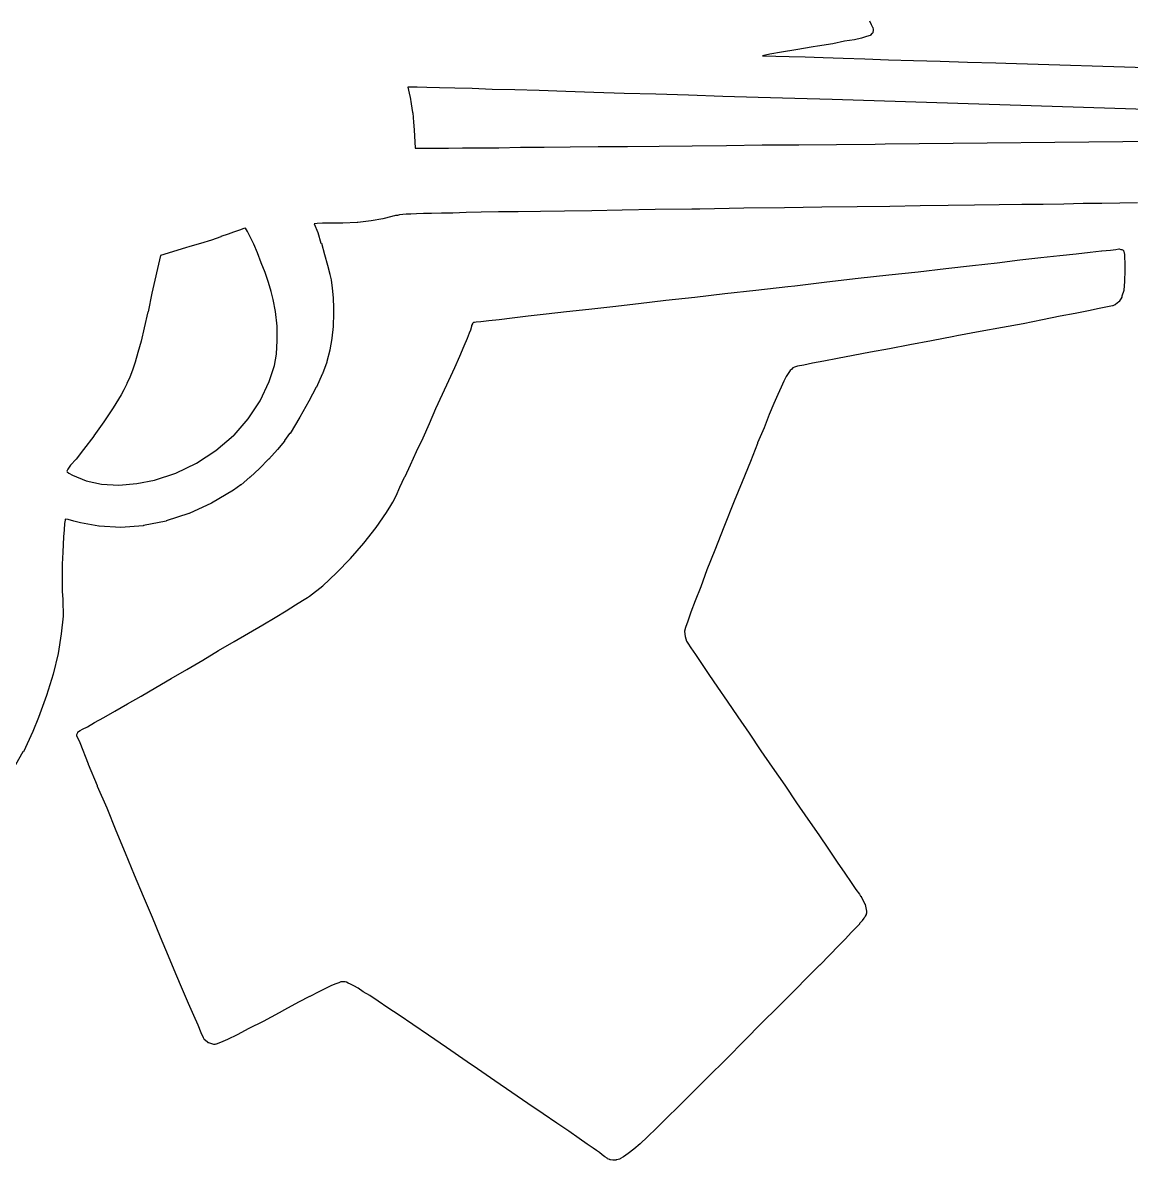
# Model space of a CAD drawing. Extents: x 107.7 to 189.7, y -115.4 to -83.3.
# Drawn here: x 146.697 to 149.532, y -115.399 to -112.49 of the extents above; entities that cross this region are included whole.
import ezdxf

# ---------------------------------------------------------------- set-up
doc = ezdxf.new("R2010")
doc.units = 0
doc.layers.add('BLACK', color=7, linetype='CONTINUOUS')

msp = doc.modelspace()

# ---------------------------------------------------------------- linework, layer by layer
at = {"layer": 'BLACK', "linetype": 'CONTINUOUS'}
for p, q in [((148.863, -112.486), (148.867, -112.495)), ((148.867, -112.495), (148.867, -112.495)), ((148.867, -112.495), (148.867, -112.495)), ((148.867, -112.495), (148.867, -112.495)), ((148.867, -112.495), (148.87, -112.502)), ((148.855, -112.526), (148.842, -112.53)), ((148.864, -112.523), (148.855, -112.526)), ((148.855, -112.526), (148.855, -112.526)), ((148.855, -112.526), (148.855, -112.526)), ((148.855, -112.526), (148.855, -112.526)), ((148.865, -112.522), (148.864, -112.522)), ((148.864, -112.522), (148.864, -112.522)), ((148.864, -112.522), (148.864, -112.522)), ((148.864, -112.522), (148.864, -112.522)), ((148.864, -112.522), (148.864, -112.523)), ((148.869, -112.518), (148.865, -112.522)), ((148.865, -112.522), (148.865, -112.522)), ((148.865, -112.522), (148.865, -112.522)), ((148.87, -112.517), (148.869, -112.518)), ((148.87, -112.502), (148.87, -112.502)), ((148.87, -112.502), (148.87, -112.502)), ((148.87, -112.502), (148.871, -112.503)), ((148.871, -112.516), (148.87, -112.516)), ((148.87, -112.516), (148.87, -112.516)), ((148.87, -112.516), (148.87, -112.516)), ((148.87, -112.516), (148.87, -112.516)), ((148.87, -112.516), (148.87, -112.517)), ((148.87, -112.517), (148.87, -112.517)), ((148.87, -112.517), (148.87, -112.517)), ((148.87, -112.517), (148.87, -112.517)), ((148.871, -112.503), (148.872, -112.508)), ((148.872, -112.51), (148.871, -112.515)), ((148.871, -112.515), (148.871, -112.515)), ((148.871, -112.515), (148.871, -112.516)), ((148.872, -112.508), (148.872, -112.508)), ((148.872, -112.508), (148.872, -112.508)), ((148.872, -112.508), (148.872, -112.509)), ((148.872, -112.509), (148.872, -112.509)), ((148.872, -112.509), (148.872, -112.509)), ((148.872, -112.509), (148.872, -112.509)), ((148.872, -112.509), (148.872, -112.509)), ((148.872, -112.509), (148.872, -112.51)), ((148.872, -112.51), (148.872, -112.51)), ((148.872, -112.51), (148.872, -112.51)), ((148.872, -112.51), (148.872, -112.51)), ((148.719, -112.552), (148.674, -112.56)), ((148.73, -112.55), (148.719, -112.552)), ((148.719, -112.552), (148.719, -112.552)), ((148.719, -112.552), (148.719, -112.552)), ((148.769, -112.544), (148.73, -112.55)), ((148.73, -112.55), (148.73, -112.55)), ((148.799, -112.538), (148.769, -112.544)), ((148.769, -112.544), (148.769, -112.544)), ((148.769, -112.544), (148.769, -112.544)), ((148.824, -112.534), (148.799, -112.538)), ((148.799, -112.538), (148.799, -112.538)), ((148.799, -112.538), (148.799, -112.538)), ((148.842, -112.53), (148.824, -112.534)), ((148.824, -112.534), (148.824, -112.534)), ((148.824, -112.534), (148.824, -112.534)), ((148.824, -112.534), (148.824, -112.534)), ((148.842, -112.53), (148.842, -112.53)), ((148.842, -112.53), (148.842, -112.53)), ((148.842, -112.53), (148.842, -112.53)), ((148.608, -112.571), (148.589, -112.575)), ((148.589, -112.575), (148.595, -112.575)), ((148.595, -112.575), (148.595, -112.575)), ((148.595, -112.575), (148.595, -112.575)), ((148.595, -112.575), (148.623, -112.576)), ((148.638, -112.566), (148.608, -112.571)), ((148.608, -112.571), (148.608, -112.571)), ((148.623, -112.576), (148.623, -112.576)), ((148.623, -112.576), (148.623, -112.576)), ((148.623, -112.576), (148.657, -112.577)), ((148.674, -112.56), (148.638, -112.566)), ((148.638, -112.566), (148.638, -112.566)), ((148.657, -112.577), (148.657, -112.577)), ((148.657, -112.577), (148.657, -112.577)), ((148.657, -112.577), (148.657, -112.577)), ((148.657, -112.577), (148.698, -112.578)), ((148.674, -112.56), (148.674, -112.56)), ((148.674, -112.56), (148.674, -112.56)), ((148.698, -112.578), (148.744, -112.579)), ((148.744, -112.579), (148.795, -112.581)), ((148.795, -112.581), (148.851, -112.583)), ((148.851, -112.583), (148.911, -112.585)), ((148.911, -112.585), (148.975, -112.587)), ((148.975, -112.587), (149.043, -112.589)), ((149.043, -112.589), (149.113, -112.591)), ((149.113, -112.591), (149.186, -112.593)), ((149.186, -112.593), (149.186, -112.593)), ((149.186, -112.593), (149.211, -112.594)), ((149.211, -112.594), (149.211, -112.594)), ((149.211, -112.594), (149.856, -112.614)), ((147.688, -112.655), (147.682, -112.655)), ((147.682, -112.655), (147.684, -112.663)), ((147.684, -112.663), (147.687, -112.678)), ((147.706, -112.655), (147.688, -112.655)), ((147.688, -112.655), (147.688, -112.655)), ((147.731, -112.656), (147.706, -112.655)), ((147.706, -112.655), (147.706, -112.655)), ((147.763, -112.657), (147.731, -112.656)), ((147.731, -112.656), (147.731, -112.656)), ((147.802, -112.658), (147.763, -112.657)), ((147.763, -112.657), (147.763, -112.657)), ((147.763, -112.657), (147.763, -112.657)), ((147.847, -112.659), (147.802, -112.658)), ((147.802, -112.658), (147.802, -112.658)), ((147.802, -112.658), (147.802, -112.658)), ((147.898, -112.661), (147.847, -112.659)), ((147.847, -112.659), (147.847, -112.659)), ((147.847, -112.659), (147.847, -112.659)), ((147.956, -112.662), (147.898, -112.661)), ((147.898, -112.661), (147.898, -112.661)), ((147.898, -112.661), (147.898, -112.661)), ((148.018, -112.664), (147.956, -112.662)), ((147.956, -112.662), (147.956, -112.662)), ((147.956, -112.662), (147.956, -112.662)), ((148.086, -112.666), (148.018, -112.664)), ((148.018, -112.664), (148.018, -112.664)), ((148.018, -112.664), (148.018, -112.664)), ((148.158, -112.669), (148.086, -112.666)), ((148.086, -112.666), (148.086, -112.666)), ((148.086, -112.666), (148.086, -112.666)), ((148.235, -112.671), (148.158, -112.669)), ((148.158, -112.669), (148.158, -112.669)), ((148.158, -112.669), (148.158, -112.669)), ((148.316, -112.673), (148.235, -112.671)), ((148.235, -112.671), (148.235, -112.671)), ((148.4, -112.676), (148.316, -112.673)), ((147.687, -112.678), (147.688, -112.68)), ((147.688, -112.68), (147.688, -112.68)), ((147.688, -112.68), (147.688, -112.681)), ((147.688, -112.681), (147.688, -112.681)), ((147.688, -112.681), (147.691, -112.698)), ((147.691, -112.698), (147.691, -112.698)), ((147.691, -112.698), (147.691, -112.698)), ((147.691, -112.698), (147.691, -112.698)), ((147.691, -112.698), (147.694, -112.72)), ((148.488, -112.679), (148.4, -112.676)), ((148.4, -112.676), (148.4, -112.676)), ((148.578, -112.682), (148.488, -112.679)), ((148.578, -112.682), (148.578, -112.682)), ((148.672, -112.684), (148.578, -112.682)), ((148.767, -112.687), (148.672, -112.684)), ((149.854, -112.721), (148.767, -112.687)), ((147.694, -112.72), (147.695, -112.721)), ((147.695, -112.721), (147.695, -112.721)), ((147.695, -112.721), (147.695, -112.721)), ((147.695, -112.721), (147.697, -112.745)), ((147.697, -112.745), (147.697, -112.745)), ((147.697, -112.745), (147.697, -112.745)), ((147.697, -112.745), (147.697, -112.745)), ((147.697, -112.745), (147.698, -112.764)), ((147.698, -112.764), (147.698, -112.764)), ((147.698, -112.764), (147.698, -112.764)), ((147.698, -112.764), (147.698, -112.764)), ((147.698, -112.764), (147.701, -112.811)), ((148.903, -112.8), (150.071, -112.789)), ((147.701, -112.811), (147.715, -112.811)), ((147.715, -112.811), (147.721, -112.811)), ((147.721, -112.811), (147.721, -112.811)), ((147.721, -112.811), (147.735, -112.811)), ((147.735, -112.811), (147.757, -112.811)), ((147.757, -112.811), (147.786, -112.811)), ((147.786, -112.811), (147.822, -112.81)), ((147.822, -112.81), (147.865, -112.81)), ((147.865, -112.81), (147.915, -112.81)), ((147.915, -112.81), (147.97, -112.809)), ((147.97, -112.809), (147.97, -112.809)), ((147.97, -112.809), (148.031, -112.809)), ((148.031, -112.809), (148.097, -112.808)), ((148.097, -112.808), (148.169, -112.807)), ((148.169, -112.807), (148.244, -112.807)), ((148.244, -112.807), (148.325, -112.806)), ((148.325, -112.806), (148.409, -112.805)), ((148.325, -112.806), (148.325, -112.806)), ((148.409, -112.805), (148.497, -112.804)), ((148.497, -112.804), (148.588, -112.803)), ((148.588, -112.803), (148.682, -112.803)), ((148.682, -112.803), (148.778, -112.802)), ((148.778, -112.802), (148.877, -112.801)), ((148.877, -112.801), (148.903, -112.8)), ((148.541, -112.965), (148.429, -112.967)), ((148.645, -112.964), (148.541, -112.965)), ((148.541, -112.965), (148.541, -112.965)), ((148.741, -112.962), (148.645, -112.964)), ((148.831, -112.961), (148.741, -112.962)), ((148.741, -112.962), (148.741, -112.962)), ((148.915, -112.96), (148.831, -112.961)), ((148.831, -112.961), (148.831, -112.961)), ((148.992, -112.959), (148.915, -112.96)), ((149.064, -112.958), (148.992, -112.959)), ((149.131, -112.957), (149.064, -112.958)), ((149.194, -112.956), (149.131, -112.957)), ((149.252, -112.955), (149.194, -112.956)), ((149.307, -112.955), (149.252, -112.955)), ((149.36, -112.954), (149.307, -112.955)), ((149.409, -112.953), (149.36, -112.954)), ((149.457, -112.953), (149.409, -112.953)), ((149.503, -112.952), (149.457, -112.953)), ((149.548, -112.951), (149.503, -112.952)), ((147.618, -112.992), (147.588, -112.997)), ((147.641, -112.986), (147.618, -112.992)), ((147.618, -112.992), (147.618, -112.992)), ((147.618, -112.992), (147.618, -112.992)), ((147.618, -112.992), (147.618, -112.992)), ((147.644, -112.985), (147.641, -112.986)), ((147.641, -112.986), (147.641, -112.986)), ((147.641, -112.986), (147.641, -112.986)), ((147.641, -112.986), (147.641, -112.986)), ((147.641, -112.986), (147.641, -112.986)), ((147.641, -112.986), (147.641, -112.986)), ((147.648, -112.984), (147.644, -112.985)), ((147.651, -112.983), (147.648, -112.984)), ((147.656, -112.983), (147.651, -112.983)), ((147.661, -112.982), (147.656, -112.983)), ((147.669, -112.981), (147.661, -112.982)), ((147.678, -112.98), (147.669, -112.981)), ((147.69, -112.98), (147.678, -112.98)), ((147.704, -112.979), (147.69, -112.98)), ((147.722, -112.978), (147.704, -112.979)), ((147.704, -112.979), (147.704, -112.979)), ((147.743, -112.978), (147.722, -112.978)), ((147.768, -112.977), (147.743, -112.978)), ((147.743, -112.978), (147.743, -112.978)), ((147.797, -112.977), (147.768, -112.977)), ((147.768, -112.977), (147.768, -112.977)), ((147.831, -112.976), (147.797, -112.977)), ((147.797, -112.977), (147.797, -112.977)), ((147.87, -112.975), (147.831, -112.976)), ((147.831, -112.976), (147.831, -112.976)), ((147.914, -112.974), (147.87, -112.975)), ((147.87, -112.975), (147.87, -112.975)), ((147.964, -112.974), (147.914, -112.974)), ((147.914, -112.974), (147.914, -112.974)), ((148.021, -112.973), (147.964, -112.974)), ((148.083, -112.972), (148.021, -112.973)), ((148.153, -112.971), (148.083, -112.972)), ((148.23, -112.97), (148.153, -112.971)), ((148.315, -112.968), (148.23, -112.97)), ((148.408, -112.967), (148.315, -112.968)), ((148.429, -112.967), (148.408, -112.967)), ((148.408, -112.967), (148.408, -112.967)), ((148.429, -112.967), (148.429, -112.967)), ((147.252, -113.021), (147.236, -113.026)), ((147.263, -113.017), (147.252, -113.021)), ((147.267, -113.016), (147.263, -113.017)), ((147.272, -113.024), (147.267, -113.016)), ((147.267, -113.016), (147.267, -113.016)), ((147.279, -113.038), (147.272, -113.024)), ((147.45, -113.004), (147.443, -113.005)), ((147.443, -113.005), (147.452, -113.027)), ((147.464, -113.003), (147.45, -113.004)), ((147.485, -113.003), (147.464, -113.003)), ((147.516, -113.003), (147.485, -113.003)), ((147.485, -113.003), (147.485, -113.003)), ((147.553, -113.001), (147.516, -113.003)), ((147.516, -113.003), (147.516, -113.003)), ((147.516, -113.003), (147.516, -113.003)), ((147.516, -113.003), (147.516, -113.003)), ((147.554, -113.001), (147.553, -113.001)), ((147.553, -113.001), (147.553, -113.001)), ((147.553, -113.001), (147.553, -113.001)), ((147.588, -112.997), (147.554, -113.001)), ((147.588, -112.997), (147.588, -112.997)), ((147.588, -112.997), (147.588, -112.997)), ((147.588, -112.997), (147.588, -112.997)), ((147.18, -113.046), (147.152, -113.055)), ((147.204, -113.038), (147.18, -113.046)), ((147.18, -113.046), (147.18, -113.046)), ((147.18, -113.046), (147.18, -113.046)), ((147.223, -113.031), (147.204, -113.037)), ((147.204, -113.037), (147.204, -113.038)), ((147.204, -113.038), (147.204, -113.038)), ((147.236, -113.026), (147.223, -113.031)), ((147.223, -113.031), (147.223, -113.031)), ((147.223, -113.031), (147.223, -113.031)), ((147.288, -113.057), (147.279, -113.038)), ((147.452, -113.027), (147.452, -113.027)), ((147.452, -113.027), (147.452, -113.027)), ((147.452, -113.027), (147.452, -113.027)), ((147.452, -113.027), (147.46, -113.054)), ((147.114, -113.066), (147.05, -113.086)), ((147.125, -113.063), (147.114, -113.066)), ((147.114, -113.066), (147.114, -113.066)), ((147.114, -113.066), (147.114, -113.066)), ((147.152, -113.055), (147.125, -113.063)), ((147.125, -113.063), (147.125, -113.063)), ((147.125, -113.063), (147.125, -113.063)), ((147.152, -113.055), (147.152, -113.055)), ((147.152, -113.055), (147.152, -113.055)), ((147.298, -113.079), (147.288, -113.057)), ((147.307, -113.104), (147.298, -113.079)), ((147.46, -113.054), (147.461, -113.054)), ((147.461, -113.054), (147.461, -113.054)), ((147.461, -113.054), (147.461, -113.054)), ((147.461, -113.054), (147.469, -113.083)), ((149.349, -113.086), (149.391, -113.081)), ((149.391, -113.081), (149.427, -113.077)), ((149.391, -113.081), (149.391, -113.081)), ((149.391, -113.081), (149.391, -113.081)), ((149.427, -113.077), (149.456, -113.074)), ((149.427, -113.077), (149.427, -113.077)), ((149.456, -113.074), (149.456, -113.074)), ((149.456, -113.074), (149.456, -113.074)), ((149.456, -113.074), (149.457, -113.074)), ((149.457, -113.074), (149.479, -113.072)), ((149.457, -113.074), (149.457, -113.074)), ((149.457, -113.074), (149.457, -113.074)), ((149.479, -113.072), (149.493, -113.07)), ((149.479, -113.072), (149.479, -113.072)), ((149.493, -113.07), (149.5, -113.069)), ((149.493, -113.07), (149.493, -113.07)), ((149.493, -113.07), (149.493, -113.07)), ((149.5, -113.069), (149.5, -113.069)), ((149.5, -113.069), (149.5, -113.069)), ((149.5, -113.069), (149.5, -113.069)), ((149.5, -113.069), (149.501, -113.069)), ((149.501, -113.069), (149.501, -113.069)), ((149.501, -113.069), (149.501, -113.069)), ((149.501, -113.069), (149.501, -113.069)), ((149.501, -113.069), (149.505, -113.07)), ((149.505, -113.07), (149.505, -113.07)), ((149.505, -113.07), (149.506, -113.07)), ((149.506, -113.07), (149.506, -113.07)), ((149.506, -113.07), (149.506, -113.07)), ((149.506, -113.07), (149.506, -113.07)), ((149.506, -113.07), (149.507, -113.07)), ((149.507, -113.07), (149.507, -113.07)), ((149.507, -113.07), (149.507, -113.07)), ((149.507, -113.07), (149.507, -113.07)), ((149.507, -113.07), (149.508, -113.07)), ((149.508, -113.07), (149.508, -113.07)), ((149.508, -113.07), (149.511, -113.072)), ((149.511, -113.072), (149.511, -113.072)), ((149.511, -113.072), (149.511, -113.072)), ((149.511, -113.072), (149.511, -113.072)), ((149.511, -113.072), (149.511, -113.073)), ((149.511, -113.073), (149.511, -113.073)), ((149.511, -113.073), (149.511, -113.073)), ((149.511, -113.073), (149.512, -113.073)), ((149.512, -113.073), (149.512, -113.073)), ((149.512, -113.073), (149.512, -113.074)), ((149.512, -113.074), (149.512, -113.074)), ((149.512, -113.074), (149.512, -113.074)), ((149.512, -113.074), (149.512, -113.074)), ((149.512, -113.074), (149.512, -113.074)), ((149.512, -113.074), (149.513, -113.075)), ((149.513, -113.075), (149.513, -113.075)), ((149.513, -113.075), (149.514, -113.08)), ((149.514, -113.08), (149.514, -113.08)), ((149.514, -113.08), (149.514, -113.08)), ((149.514, -113.08), (149.514, -113.08)), ((149.514, -113.08), (149.514, -113.08)), ((149.514, -113.08), (149.515, -113.081)), ((149.515, -113.081), (149.515, -113.081)), ((149.515, -113.081), (149.515, -113.081)), ((149.515, -113.081), (149.515, -113.09)), ((147.05, -113.086), (147.028, -113.182)), ((147.317, -113.129), (147.307, -113.104)), ((147.469, -113.083), (147.469, -113.083)), ((147.469, -113.083), (147.469, -113.083)), ((147.469, -113.083), (147.469, -113.083)), ((147.469, -113.083), (147.477, -113.11)), ((147.477, -113.11), (147.477, -113.11)), ((147.477, -113.11), (147.477, -113.11)), ((147.477, -113.11), (147.477, -113.11)), ((147.477, -113.11), (147.483, -113.133)), ((149.058, -113.119), (149.126, -113.111)), ((149.126, -113.111), (149.189, -113.104)), ((149.126, -113.111), (149.126, -113.111)), ((149.189, -113.104), (149.247, -113.097)), ((149.189, -113.104), (149.189, -113.104)), ((149.247, -113.097), (149.301, -113.091)), ((149.247, -113.097), (149.247, -113.097)), ((149.301, -113.091), (149.349, -113.086)), ((149.301, -113.091), (149.301, -113.091)), ((149.301, -113.091), (149.301, -113.091)), ((149.349, -113.086), (149.349, -113.086)), ((149.349, -113.086), (149.349, -113.086)), ((149.515, -113.09), (149.515, -113.09)), ((149.515, -113.09), (149.515, -113.09)), ((149.515, -113.09), (149.515, -113.09)), ((149.515, -113.09), (149.516, -113.105)), ((149.516, -113.105), (149.516, -113.105)), ((149.516, -113.105), (149.516, -113.105)), ((149.516, -113.105), (149.516, -113.105)), ((149.516, -113.105), (149.516, -113.123)), ((147.326, -113.155), (147.317, -113.129)), ((147.483, -113.133), (147.483, -113.134)), ((147.483, -113.134), (147.483, -113.134)), ((147.483, -113.134), (147.483, -113.134)), ((147.483, -113.134), (147.486, -113.148)), ((148.834, -113.144), (148.912, -113.135)), ((148.912, -113.135), (148.987, -113.127)), ((148.912, -113.135), (148.912, -113.135)), ((148.912, -113.135), (148.912, -113.135)), ((148.987, -113.127), (149.058, -113.119)), ((148.987, -113.127), (148.987, -113.127)), ((148.987, -113.127), (148.987, -113.127)), ((149.058, -113.119), (149.058, -113.119)), ((149.058, -113.119), (149.058, -113.119)), ((149.516, -113.123), (149.515, -113.152)), ((149.516, -113.123), (149.516, -113.123)), ((149.516, -113.123), (149.516, -113.123)), ((149.516, -113.123), (149.516, -113.123)), ((147.333, -113.178), (147.326, -113.155)), ((147.486, -113.148), (147.486, -113.148)), ((147.486, -113.148), (147.486, -113.148)), ((147.486, -113.148), (147.486, -113.148)), ((147.486, -113.148), (147.489, -113.169)), ((147.489, -113.169), (147.489, -113.169)), ((147.489, -113.169), (147.489, -113.169)), ((147.489, -113.169), (147.489, -113.169)), ((147.489, -113.169), (147.491, -113.194)), ((148.572, -113.174), (148.654, -113.165)), ((148.654, -113.165), (148.672, -113.163)), ((148.654, -113.165), (148.654, -113.165)), ((148.654, -113.165), (148.654, -113.165)), ((148.672, -113.163), (148.754, -113.153)), ((148.672, -113.163), (148.672, -113.163)), ((148.754, -113.153), (148.834, -113.144)), ((148.754, -113.153), (148.754, -113.153)), ((148.754, -113.153), (148.754, -113.153)), ((148.834, -113.144), (148.834, -113.144)), ((148.834, -113.144), (148.834, -113.144)), ((149.515, -113.152), (149.513, -113.174)), ((149.515, -113.152), (149.515, -113.152)), ((149.515, -113.152), (149.515, -113.152)), ((149.515, -113.152), (149.515, -113.152)), ((147.028, -113.182), (147.018, -113.23)), ((147.028, -113.182), (147.028, -113.182)), ((147.028, -113.182), (147.028, -113.182)), ((147.338, -113.198), (147.333, -113.178)), ((147.344, -113.229), (147.338, -113.198)), ((147.491, -113.194), (147.491, -113.194)), ((147.491, -113.194), (147.491, -113.194)), ((147.491, -113.194), (147.491, -113.194)), ((147.491, -113.194), (147.492, -113.22)), ((148.342, -113.2), (148.416, -113.192)), ((148.416, -113.192), (148.493, -113.183)), ((148.416, -113.192), (148.416, -113.192)), ((148.493, -113.183), (148.572, -113.174)), ((148.493, -113.183), (148.493, -113.183)), ((148.493, -113.183), (148.493, -113.183)), ((148.572, -113.174), (148.572, -113.174)), ((148.572, -113.174), (148.572, -113.174)), ((149.508, -113.192), (149.501, -113.203)), ((149.513, -113.175), (149.508, -113.19)), ((149.508, -113.19), (149.508, -113.19)), ((149.508, -113.19), (149.508, -113.191)), ((149.508, -113.191), (149.508, -113.191)), ((149.508, -113.191), (149.508, -113.191)), ((149.508, -113.191), (149.508, -113.191)), ((149.508, -113.191), (149.508, -113.191)), ((149.508, -113.191), (149.508, -113.192)), ((149.513, -113.174), (149.513, -113.174)), ((149.513, -113.174), (149.513, -113.174)), ((149.513, -113.174), (149.513, -113.175)), ((147.492, -113.22), (147.492, -113.22)), ((147.492, -113.22), (147.492, -113.22)), ((147.492, -113.22), (147.492, -113.22)), ((147.492, -113.22), (147.492, -113.233)), ((148.088, -113.229), (148.145, -113.223)), ((148.145, -113.223), (148.206, -113.216)), ((148.145, -113.223), (148.145, -113.223)), ((148.206, -113.216), (148.272, -113.208)), ((148.206, -113.216), (148.206, -113.216)), ((148.272, -113.208), (148.342, -113.2)), ((148.272, -113.208), (148.272, -113.208)), ((148.342, -113.2), (148.342, -113.2)), ((149.423, -113.227), (149.389, -113.234)), ((149.45, -113.221), (149.423, -113.227)), ((149.423, -113.227), (149.423, -113.227)), ((149.423, -113.227), (149.423, -113.227)), ((149.471, -113.217), (149.45, -113.221)), ((149.45, -113.221), (149.45, -113.221)), ((149.45, -113.221), (149.45, -113.221)), ((149.484, -113.214), (149.471, -113.217)), ((149.471, -113.217), (149.471, -113.217)), ((149.471, -113.217), (149.471, -113.217)), ((149.471, -113.217), (149.471, -113.217)), ((149.485, -113.214), (149.484, -113.214)), ((149.49, -113.212), (149.485, -113.214)), ((149.485, -113.214), (149.485, -113.214)), ((149.485, -113.214), (149.485, -113.214)), ((149.491, -113.212), (149.49, -113.212)), ((149.49, -113.212), (149.49, -113.212)), ((149.49, -113.212), (149.49, -113.212)), ((149.492, -113.211), (149.491, -113.212)), ((149.491, -113.212), (149.491, -113.212)), ((149.491, -113.212), (149.491, -113.212)), ((149.491, -113.212), (149.491, -113.212)), ((149.5, -113.204), (149.492, -113.211)), ((149.492, -113.211), (149.492, -113.211)), ((149.492, -113.211), (149.492, -113.211)), ((149.492, -113.211), (149.492, -113.211)), ((149.492, -113.211), (149.492, -113.211)), ((149.501, -113.203), (149.5, -113.204)), ((149.5, -113.204), (149.5, -113.204)), ((149.501, -113.203), (149.501, -113.203)), ((149.501, -113.203), (149.501, -113.203)), ((149.501, -113.203), (149.501, -113.203)), ((149.501, -113.203), (149.501, -113.203)), ((149.501, -113.203), (149.501, -113.203)), ((147.017, -113.23), (147.008, -113.271)), ((147.018, -113.23), (147.017, -113.23)), ((147.017, -113.23), (147.017, -113.23)), ((147.348, -113.266), (147.344, -113.229)), ((147.492, -113.234), (147.491, -113.266)), ((147.492, -113.233), (147.492, -113.233)), ((147.492, -113.233), (147.492, -113.233)), ((147.492, -113.233), (147.492, -113.234)), ((147.85, -113.257), (147.851, -113.256)), ((147.851, -113.256), (147.851, -113.256)), ((147.851, -113.256), (147.851, -113.256)), ((147.851, -113.256), (147.851, -113.256)), ((147.851, -113.256), (147.852, -113.256)), ((147.852, -113.256), (147.852, -113.256)), ((147.852, -113.256), (147.852, -113.256)), ((147.852, -113.256), (147.852, -113.256)), ((147.852, -113.256), (147.853, -113.256)), ((147.853, -113.256), (147.857, -113.255)), ((147.857, -113.255), (147.869, -113.254)), ((147.857, -113.255), (147.857, -113.255)), ((147.869, -113.254), (147.889, -113.252)), ((147.869, -113.254), (147.869, -113.254)), ((147.889, -113.252), (147.916, -113.249)), ((147.889, -113.252), (147.889, -113.252)), ((147.916, -113.249), (147.949, -113.245)), ((147.916, -113.249), (147.916, -113.249)), ((147.949, -113.245), (147.99, -113.24)), ((147.949, -113.245), (147.949, -113.245)), ((147.99, -113.24), (148.036, -113.235)), ((147.99, -113.24), (147.99, -113.24)), ((148.036, -113.235), (148.088, -113.229)), ((148.036, -113.235), (148.036, -113.235)), ((148.036, -113.235), (148.036, -113.235)), ((148.088, -113.229), (148.088, -113.229)), ((148.088, -113.229), (148.088, -113.229)), ((149.305, -113.25), (149.256, -113.26)), ((149.35, -113.241), (149.305, -113.25)), ((149.305, -113.25), (149.305, -113.25)), ((149.305, -113.25), (149.305, -113.25)), ((149.389, -113.234), (149.35, -113.241)), ((149.35, -113.241), (149.35, -113.241)), ((149.35, -113.241), (149.35, -113.241)), ((149.389, -113.234), (149.389, -113.234)), ((149.389, -113.234), (149.389, -113.234)), ((147.008, -113.271), (147, -113.305)), ((147.008, -113.271), (147.008, -113.271)), ((147.348, -113.303), (147.348, -113.266)), ((147.491, -113.267), (147.488, -113.297)), ((147.491, -113.266), (147.491, -113.267)), ((147.491, -113.267), (147.491, -113.267)), ((147.491, -113.267), (147.491, -113.267)), ((147.835, -113.297), (147.84, -113.283)), ((147.84, -113.283), (147.843, -113.276)), ((147.843, -113.276), (147.846, -113.266)), ((147.846, -113.265), (147.848, -113.26)), ((147.846, -113.266), (147.846, -113.265)), ((147.846, -113.265), (147.846, -113.265)), ((147.846, -113.265), (147.846, -113.265)), ((147.848, -113.259), (147.849, -113.258)), ((147.848, -113.26), (147.848, -113.259)), ((147.848, -113.259), (147.848, -113.259)), ((147.848, -113.26), (147.848, -113.26)), ((147.849, -113.258), (147.85, -113.257)), ((147.849, -113.258), (147.849, -113.258)), ((147.849, -113.258), (147.849, -113.258)), ((147.849, -113.258), (147.849, -113.258)), ((147.849, -113.258), (147.849, -113.258)), ((147.849, -113.258), (147.849, -113.258)), ((147.85, -113.257), (147.85, -113.257)), ((147.85, -113.257), (147.85, -113.257)), ((147.85, -113.257), (147.85, -113.257)), ((147.85, -113.257), (147.85, -113.257)), ((149.146, -113.28), (149.086, -113.291)), ((149.203, -113.27), (149.146, -113.28)), ((149.146, -113.28), (149.146, -113.28)), ((149.146, -113.28), (149.146, -113.28)), ((149.256, -113.26), (149.203, -113.27)), ((149.203, -113.27), (149.203, -113.27)), ((149.256, -113.26), (149.256, -113.26)), ((149.256, -113.26), (149.256, -113.26)), ((149.256, -113.26), (149.256, -113.26)), ((149.256, -113.26), (149.256, -113.26)), ((149.256, -113.26), (149.256, -113.26)), ((147, -113.305), (146.992, -113.334)), ((147, -113.305), (147, -113.305)), ((147, -113.305), (147, -113.305)), ((147, -113.305), (147, -113.305)), ((147.346, -113.338), (147.348, -113.303)), ((147.488, -113.298), (147.483, -113.327)), ((147.488, -113.297), (147.488, -113.297)), ((147.488, -113.297), (147.488, -113.298)), ((147.488, -113.298), (147.488, -113.298)), ((147.826, -113.317), (147.835, -113.297)), ((147.835, -113.297), (147.835, -113.297)), ((148.966, -113.314), (148.914, -113.324)), ((149.021, -113.304), (148.966, -113.314)), ((148.966, -113.314), (148.966, -113.314)), ((148.966, -113.314), (148.966, -113.314)), ((149.078, -113.293), (149.021, -113.304)), ((149.021, -113.304), (149.021, -113.304)), ((149.086, -113.291), (149.078, -113.293)), ((149.078, -113.293), (149.078, -113.293)), ((149.086, -113.291), (149.086, -113.291)), ((149.086, -113.291), (149.086, -113.291)), ((146.992, -113.334), (146.985, -113.358)), ((146.992, -113.334), (146.992, -113.334)), ((146.992, -113.334), (146.992, -113.334)), ((146.992, -113.334), (146.992, -113.334)), ((147.341, -113.367), (147.346, -113.338)), ((147.483, -113.328), (147.475, -113.357)), ((147.483, -113.327), (147.483, -113.327)), ((147.483, -113.327), (147.483, -113.328)), ((147.483, -113.328), (147.483, -113.328)), ((147.802, -113.372), (147.815, -113.343)), ((147.815, -113.343), (147.826, -113.317)), ((147.815, -113.343), (147.815, -113.343)), ((147.815, -113.343), (147.815, -113.343)), ((148.821, -113.341), (148.781, -113.349)), ((148.865, -113.333), (148.821, -113.341)), ((148.821, -113.341), (148.821, -113.341)), ((148.914, -113.324), (148.865, -113.333)), ((148.865, -113.333), (148.865, -113.333)), ((148.914, -113.324), (148.914, -113.324)), ((148.914, -113.324), (148.914, -113.324)), ((146.985, -113.358), (146.978, -113.379)), ((146.985, -113.358), (146.985, -113.358)), ((146.985, -113.358), (146.985, -113.358)), ((146.985, -113.358), (146.985, -113.358)), ((147.328, -113.408), (147.341, -113.367)), ((147.475, -113.358), (147.464, -113.388)), ((147.475, -113.357), (147.475, -113.357)), ((147.475, -113.357), (147.475, -113.358)), ((147.475, -113.358), (147.475, -113.358)), ((147.787, -113.405), (147.802, -113.372)), ((147.802, -113.372), (147.802, -113.372)), ((148.667, -113.373), (148.664, -113.376)), ((148.671, -113.371), (148.667, -113.373)), ((148.679, -113.369), (148.671, -113.371)), ((148.671, -113.371), (148.671, -113.371)), ((148.695, -113.366), (148.679, -113.369)), ((148.717, -113.361), (148.695, -113.366)), ((148.746, -113.356), (148.717, -113.361)), ((148.717, -113.361), (148.717, -113.361)), ((148.781, -113.349), (148.746, -113.356)), ((148.746, -113.356), (148.746, -113.356)), ((148.746, -113.356), (148.746, -113.356)), ((148.746, -113.356), (148.746, -113.356)), ((148.781, -113.349), (148.781, -113.349)), ((148.781, -113.349), (148.781, -113.349)), ((146.971, -113.397), (146.964, -113.413)), ((146.978, -113.379), (146.971, -113.397)), ((146.971, -113.397), (146.971, -113.397)), ((146.971, -113.397), (146.971, -113.397)), ((146.971, -113.397), (146.971, -113.397)), ((146.978, -113.379), (146.978, -113.379)), ((146.978, -113.379), (146.978, -113.379)), ((146.978, -113.379), (146.978, -113.379)), ((147.463, -113.389), (147.449, -113.422)), ((147.464, -113.388), (147.463, -113.389)), ((147.463, -113.389), (147.463, -113.389)), ((147.464, -113.388), (147.464, -113.388)), ((148.65, -113.395), (148.644, -113.407)), ((148.655, -113.387), (148.65, -113.395)), ((148.66, -113.38), (148.655, -113.387)), ((148.664, -113.376), (148.66, -113.38)), ((146.956, -113.429), (146.949, -113.442)), ((146.964, -113.414), (146.956, -113.429)), ((146.956, -113.429), (146.956, -113.429)), ((146.956, -113.429), (146.956, -113.429)), ((146.956, -113.429), (146.956, -113.429)), ((146.964, -113.413), (146.964, -113.413)), ((146.964, -113.413), (146.964, -113.413)), ((146.964, -113.413), (146.964, -113.414)), ((147.305, -113.457), (147.328, -113.408)), ((147.448, -113.422), (147.429, -113.458)), ((147.449, -113.422), (147.448, -113.422)), ((147.448, -113.422), (147.448, -113.422)), ((147.448, -113.422), (147.448, -113.422)), ((147.771, -113.44), (147.787, -113.405)), ((147.787, -113.405), (147.787, -113.405)), ((148.637, -113.422), (148.628, -113.441)), ((148.644, -113.407), (148.637, -113.422)), ((146.949, -113.442), (146.929, -113.475)), ((146.949, -113.442), (146.949, -113.442)), ((146.949, -113.442), (146.949, -113.442)), ((146.949, -113.442), (146.949, -113.442)), ((147.274, -113.503), (147.305, -113.457)), ((147.429, -113.458), (147.406, -113.499)), ((147.429, -113.458), (147.429, -113.458)), ((147.429, -113.458), (147.429, -113.458)), ((147.429, -113.458), (147.429, -113.458)), ((147.754, -113.477), (147.771, -113.44)), ((147.771, -113.44), (147.771, -113.44)), ((147.771, -113.44), (147.771, -113.44)), ((148.628, -113.441), (148.618, -113.464)), ((146.929, -113.475), (146.905, -113.511)), ((146.929, -113.475), (146.929, -113.475)), ((146.929, -113.475), (146.929, -113.475)), ((146.929, -113.475), (146.929, -113.475)), ((147.738, -113.515), (147.754, -113.477)), ((147.754, -113.477), (147.754, -113.477)), ((148.618, -113.464), (148.606, -113.492)), ((148.618, -113.464), (148.618, -113.464)), ((146.905, -113.511), (146.879, -113.547)), ((146.905, -113.511), (146.905, -113.511)), ((146.905, -113.511), (146.905, -113.511)), ((146.905, -113.511), (146.905, -113.511)), ((147.238, -113.545), (147.274, -113.503)), ((147.406, -113.499), (147.381, -113.541)), ((147.406, -113.499), (147.406, -113.499)), ((147.406, -113.499), (147.406, -113.499)), ((147.406, -113.499), (147.406, -113.499)), ((147.721, -113.552), (147.738, -113.515)), ((147.738, -113.515), (147.738, -113.515)), ((148.606, -113.492), (148.593, -113.526)), ((146.879, -113.547), (146.879, -113.548)), ((147.191, -113.584), (147.236, -113.546)), ((147.236, -113.546), (147.238, -113.545)), ((147.38, -113.541), (147.367, -113.559)), ((147.381, -113.541), (147.38, -113.541)), ((147.381, -113.541), (147.381, -113.541)), ((147.381, -113.541), (147.381, -113.541)), ((148.593, -113.526), (148.576, -113.565)), ((148.593, -113.526), (148.593, -113.526)), ((146.879, -113.548), (146.853, -113.582)), ((146.879, -113.548), (146.879, -113.548)), ((146.879, -113.548), (146.879, -113.548)), ((147.367, -113.56), (147.349, -113.582)), ((147.367, -113.559), (147.367, -113.559)), ((147.367, -113.559), (147.367, -113.56)), ((147.367, -113.56), (147.367, -113.56)), ((147.704, -113.587), (147.721, -113.552)), ((147.721, -113.552), (147.721, -113.552)), ((148.576, -113.566), (148.558, -113.612)), ((148.576, -113.565), (148.576, -113.566)), ((146.834, -113.606), (146.82, -113.622)), ((146.853, -113.582), (146.834, -113.606)), ((146.834, -113.606), (146.834, -113.606)), ((146.834, -113.606), (146.834, -113.606)), ((146.834, -113.606), (146.834, -113.606)), ((146.853, -113.582), (146.853, -113.582)), ((146.853, -113.582), (146.853, -113.582)), ((146.853, -113.582), (146.853, -113.582)), ((147.142, -113.617), (147.191, -113.584)), ((147.326, -113.606), (147.303, -113.63)), ((147.327, -113.606), (147.326, -113.606)), ((147.349, -113.582), (147.327, -113.606)), ((147.327, -113.606), (147.327, -113.606)), ((147.327, -113.606), (147.327, -113.606)), ((147.349, -113.582), (147.349, -113.582)), ((147.349, -113.582), (147.349, -113.582)), ((147.349, -113.582), (147.349, -113.582)), ((147.689, -113.621), (147.704, -113.587)), ((147.704, -113.587), (147.704, -113.587)), ((147.704, -113.587), (147.704, -113.587)), ((146.813, -113.632), (146.81, -113.637)), ((146.82, -113.622), (146.813, -113.632)), ((147.089, -113.642), (147.142, -113.617)), ((147.303, -113.63), (147.279, -113.652)), ((147.303, -113.63), (147.303, -113.63)), ((147.303, -113.63), (147.303, -113.63)), ((147.303, -113.63), (147.303, -113.63)), ((147.675, -113.651), (147.689, -113.621)), ((147.689, -113.621), (147.689, -113.621)), ((147.689, -113.621), (147.689, -113.621)), ((148.558, -113.612), (148.537, -113.664)), ((146.81, -113.637), (146.811, -113.639)), ((146.811, -113.639), (146.815, -113.642)), ((146.815, -113.642), (146.825, -113.647)), ((146.825, -113.647), (146.86, -113.662)), ((146.86, -113.662), (146.899, -113.67)), ((146.989, -113.669), (147.034, -113.66)), ((147.034, -113.66), (147.089, -113.642)), ((147.278, -113.652), (147.256, -113.672)), ((147.279, -113.652), (147.278, -113.652)), ((147.278, -113.652), (147.278, -113.652)), ((147.278, -113.652), (147.278, -113.652)), ((147.662, -113.678), (147.674, -113.652)), ((147.674, -113.652), (147.675, -113.651)), ((147.674, -113.652), (147.674, -113.652)), ((147.675, -113.651), (147.675, -113.651)), ((147.675, -113.651), (147.675, -113.651)), ((148.537, -113.664), (148.517, -113.714)), ((148.537, -113.664), (148.537, -113.664)), ((146.899, -113.67), (146.943, -113.673)), ((146.943, -113.673), (146.989, -113.669)), ((147.236, -113.686), (147.18, -113.719)), ((147.255, -113.672), (147.236, -113.686)), ((147.236, -113.686), (147.236, -113.686)), ((147.236, -113.686), (147.236, -113.686)), ((147.236, -113.686), (147.236, -113.686)), ((147.256, -113.672), (147.255, -113.672)), ((147.255, -113.672), (147.255, -113.672)), ((147.256, -113.672), (147.256, -113.672)), ((147.652, -113.7), (147.662, -113.678)), ((147.662, -113.678), (147.662, -113.678)), ((147.18, -113.719), (147.123, -113.745)), ((147.18, -113.719), (147.18, -113.719)), ((147.18, -113.719), (147.18, -113.719)), ((147.18, -113.719), (147.18, -113.719)), ((147.639, -113.725), (147.644, -113.716)), ((147.644, -113.716), (147.652, -113.7)), ((148.517, -113.714), (148.49, -113.78)), ((147.122, -113.745), (147.064, -113.764)), ((147.123, -113.745), (147.122, -113.745)), ((147.122, -113.745), (147.122, -113.745)), ((147.123, -113.745), (147.123, -113.745)), ((147.601, -113.781), (147.628, -113.743)), ((147.628, -113.743), (147.639, -113.725)), ((146.804, -113.771), (146.803, -113.787)), ((146.806, -113.762), (146.804, -113.771)), ((146.814, -113.761), (146.806, -113.76)), ((146.806, -113.76), (146.806, -113.762)), ((146.828, -113.765), (146.814, -113.761)), ((146.845, -113.769), (146.828, -113.765)), ((146.892, -113.778), (146.845, -113.769)), ((146.845, -113.769), (146.845, -113.769)), ((146.845, -113.769), (146.845, -113.769)), ((146.845, -113.769), (146.845, -113.769)), ((146.893, -113.778), (146.892, -113.778)), ((146.892, -113.778), (146.892, -113.778)), ((146.892, -113.778), (146.892, -113.778)), ((146.948, -113.781), (146.893, -113.778)), ((147.005, -113.777), (146.948, -113.781)), ((147.006, -113.777), (147.005, -113.777)), ((147.064, -113.765), (147.006, -113.776)), ((147.006, -113.776), (147.006, -113.777)), ((147.006, -113.777), (147.006, -113.777)), ((147.064, -113.764), (147.064, -113.765)), ((147.064, -113.765), (147.064, -113.765)), ((147.064, -113.765), (147.064, -113.765)), ((148.49, -113.78), (148.467, -113.839)), ((146.802, -113.805), (146.8, -113.844)), ((146.803, -113.787), (146.802, -113.805)), ((146.802, -113.805), (146.802, -113.805)), ((146.948, -113.781), (146.948, -113.781)), ((146.948, -113.781), (146.948, -113.781)), ((146.948, -113.781), (146.948, -113.781)), ((147.57, -113.821), (147.601, -113.781)), ((147.536, -113.86), (147.57, -113.821)), ((146.8, -113.844), (146.798, -113.875)), ((146.8, -113.844), (146.8, -113.844)), ((147.5, -113.897), (147.536, -113.86)), ((148.467, -113.839), (148.447, -113.889)), ((148.467, -113.839), (148.467, -113.839)), ((148.467, -113.839), (148.467, -113.839)), ((146.798, -113.875), (146.798, -113.902)), ((148.447, -113.889), (148.431, -113.933)), ((148.447, -113.889), (148.447, -113.889)), ((146.798, -113.902), (146.798, -113.924)), ((146.798, -113.924), (146.798, -113.945)), ((147.465, -113.93), (147.5, -113.897)), ((146.798, -113.945), (146.8, -113.964)), ((147.431, -113.957), (147.465, -113.93)), ((148.431, -113.933), (148.417, -113.969)), ((148.431, -113.933), (148.431, -113.933)), ((146.8, -113.964), (146.8, -113.968)), ((146.8, -113.968), (146.8, -113.968)), ((146.8, -113.968), (146.8, -113.968)), ((146.8, -113.968), (146.8, -113.968)), ((146.8, -113.968), (146.801, -114.007)), ((147.371, -113.994), (147.395, -113.979)), ((147.395, -113.979), (147.413, -113.968)), ((147.395, -113.979), (147.395, -113.979)), ((147.413, -113.968), (147.426, -113.96)), ((147.426, -113.96), (147.431, -113.957)), ((148.417, -113.969), (148.406, -113.998)), ((146.801, -114.008), (146.796, -114.053)), ((146.801, -114.007), (146.801, -114.007)), ((146.801, -114.007), (146.801, -114.008)), ((146.801, -114.008), (146.801, -114.008)), ((147.311, -114.03), (147.343, -114.011)), ((147.343, -114.011), (147.371, -113.994)), ((147.343, -114.011), (147.343, -114.011)), ((147.371, -113.994), (147.371, -113.994)), ((148.406, -113.998), (148.398, -114.021)), ((147.275, -114.051), (147.311, -114.03)), ((147.311, -114.03), (147.311, -114.03)), ((148.392, -114.037), (148.39, -114.046)), ((148.398, -114.021), (148.392, -114.037)), ((146.796, -114.053), (146.788, -114.103)), ((146.796, -114.053), (146.796, -114.053)), ((146.796, -114.053), (146.796, -114.053)), ((146.796, -114.053), (146.796, -114.053)), ((147.238, -114.073), (147.275, -114.051)), ((147.275, -114.051), (147.275, -114.051)), ((148.39, -114.046), (148.39, -114.047)), ((148.39, -114.047), (148.391, -114.06)), ((148.391, -114.06), (148.395, -114.072)), ((147.158, -114.12), (147.198, -114.096)), ((147.198, -114.096), (147.238, -114.073)), ((147.198, -114.096), (147.198, -114.096)), ((147.198, -114.096), (147.198, -114.096)), ((147.238, -114.073), (147.238, -114.073)), ((148.395, -114.072), (148.395, -114.072)), ((148.395, -114.072), (148.398, -114.077)), ((148.398, -114.077), (148.406, -114.089)), ((148.406, -114.089), (148.406, -114.089)), ((148.406, -114.089), (148.418, -114.106)), ((146.788, -114.103), (146.775, -114.156)), ((146.788, -114.103), (146.788, -114.103)), ((146.788, -114.103), (146.788, -114.103)), ((146.788, -114.103), (146.788, -114.103)), ((147.117, -114.144), (147.158, -114.12)), ((147.158, -114.12), (147.158, -114.12)), ((147.158, -114.12), (147.158, -114.12)), ((148.418, -114.106), (148.433, -114.129)), ((148.433, -114.129), (148.452, -114.157)), ((146.775, -114.156), (146.758, -114.211)), ((146.775, -114.156), (146.775, -114.156)), ((146.775, -114.156), (146.775, -114.156)), ((146.775, -114.156), (146.775, -114.156)), ((147.077, -114.167), (147.117, -114.144)), ((147.117, -114.144), (147.117, -114.144)), ((147.117, -114.144), (147.117, -114.144)), ((148.452, -114.157), (148.452, -114.157)), ((148.452, -114.157), (148.474, -114.189)), ((147.038, -114.19), (147.077, -114.167)), ((147.077, -114.167), (147.077, -114.167)), ((147.077, -114.167), (147.077, -114.167)), ((146.758, -114.211), (146.738, -114.267)), ((146.758, -114.211), (146.758, -114.211)), ((146.758, -114.211), (146.758, -114.211)), ((146.758, -114.211), (146.758, -114.211)), ((146.965, -114.232), (147, -114.212)), ((147, -114.212), (147.038, -114.19)), ((147.038, -114.19), (147.038, -114.19)), ((147.038, -114.19), (147.038, -114.19)), ((147.038, -114.19), (147.038, -114.19)), ((147.038, -114.19), (147.038, -114.19)), ((148.474, -114.189), (148.474, -114.189)), ((148.474, -114.189), (148.499, -114.225)), ((146.933, -114.251), (146.965, -114.232)), ((146.965, -114.232), (146.965, -114.232)), ((146.965, -114.232), (146.965, -114.232)), ((148.499, -114.225), (148.499, -114.225)), ((148.499, -114.225), (148.526, -114.265)), ((146.738, -114.267), (146.723, -114.303)), ((146.738, -114.267), (146.738, -114.267)), ((146.738, -114.267), (146.738, -114.267)), ((146.738, -114.267), (146.738, -114.267)), ((146.881, -114.28), (146.905, -114.267)), ((146.905, -114.267), (146.933, -114.251)), ((146.905, -114.267), (146.905, -114.267)), ((146.905, -114.267), (146.905, -114.267)), ((146.905, -114.267), (146.905, -114.267)), ((146.933, -114.251), (146.933, -114.251)), ((148.526, -114.265), (148.555, -114.307)), ((146.723, -114.303), (146.699, -114.355)), ((146.723, -114.303), (146.723, -114.303)), ((146.723, -114.303), (146.723, -114.303)), ((146.723, -114.303), (146.723, -114.303)), ((146.838, -114.305), (146.838, -114.304)), ((146.838, -114.304), (146.838, -114.304)), ((146.838, -114.304), (146.839, -114.304)), ((146.839, -114.304), (146.839, -114.303)), ((146.839, -114.303), (146.839, -114.303)), ((146.839, -114.303), (146.839, -114.303)), ((146.839, -114.303), (146.84, -114.303)), ((146.839, -114.304), (146.839, -114.304)), ((146.839, -114.304), (146.839, -114.304)), ((146.84, -114.303), (146.844, -114.3)), ((146.84, -114.303), (146.84, -114.303)), ((146.84, -114.303), (146.84, -114.303)), ((146.844, -114.3), (146.85, -114.297)), ((146.844, -114.3), (146.844, -114.3)), ((146.844, -114.3), (146.844, -114.3)), ((146.844, -114.3), (146.844, -114.3)), ((146.85, -114.297), (146.863, -114.291)), ((146.863, -114.291), (146.881, -114.28)), ((146.836, -114.31), (146.838, -114.305)), ((146.836, -114.311), (146.836, -114.31)), ((146.836, -114.312), (146.836, -114.311)), ((146.836, -114.311), (146.836, -114.311)), ((146.836, -114.311), (146.836, -114.311)), ((146.836, -114.311), (146.836, -114.311)), ((146.836, -114.313), (146.836, -114.312)), ((146.836, -114.312), (146.836, -114.312)), ((146.836, -114.312), (146.836, -114.312)), ((146.836, -114.312), (146.836, -114.312)), ((146.836, -114.314), (146.836, -114.313)), ((146.836, -114.313), (146.836, -114.313)), ((146.836, -114.313), (146.836, -114.313)), ((146.836, -114.313), (146.836, -114.313)), ((146.844, -114.332), (146.836, -114.314)), ((146.836, -114.314), (146.836, -114.314)), ((146.836, -114.314), (146.836, -114.314)), ((146.838, -114.305), (146.838, -114.305)), ((146.838, -114.305), (146.838, -114.305)), ((146.838, -114.305), (146.838, -114.305)), ((146.838, -114.305), (146.838, -114.305)), ((146.866, -114.386), (146.844, -114.332)), ((146.844, -114.332), (146.844, -114.332)), ((148.555, -114.307), (148.585, -114.352)), ((146.698, -114.355), (146.671, -114.402)), ((146.699, -114.355), (146.698, -114.355)), ((146.698, -114.355), (146.698, -114.355)), ((146.699, -114.355), (146.699, -114.355)), ((148.585, -114.352), (148.585, -114.352)), ((148.585, -114.352), (148.614, -114.394)), ((146.866, -114.387), (146.866, -114.386)), ((146.889, -114.442), (146.866, -114.387)), ((148.614, -114.394), (148.614, -114.394)), ((148.614, -114.394), (148.614, -114.394)), ((148.614, -114.394), (148.646, -114.44)), ((146.889, -114.443), (146.889, -114.442)), ((146.913, -114.499), (146.889, -114.443)), ((148.646, -114.44), (148.646, -114.44)), ((148.646, -114.44), (148.676, -114.485)), ((146.936, -114.557), (146.913, -114.499)), ((146.913, -114.499), (146.913, -114.499)), ((146.913, -114.499), (146.913, -114.499)), ((148.676, -114.485), (148.705, -114.527)), ((148.705, -114.527), (148.733, -114.567)), ((146.96, -114.614), (146.936, -114.557)), ((146.936, -114.557), (146.936, -114.557)), ((146.936, -114.557), (146.936, -114.557)), ((148.733, -114.567), (148.733, -114.567)), ((148.733, -114.567), (148.758, -114.604)), ((146.983, -114.67), (146.96, -114.614)), ((146.96, -114.614), (146.96, -114.614)), ((148.758, -114.604), (148.758, -114.604)), ((148.758, -114.604), (148.78, -114.637)), ((148.78, -114.637), (148.8, -114.665)), ((147.006, -114.725), (146.983, -114.67)), ((146.983, -114.67), (146.983, -114.67)), ((146.983, -114.67), (146.983, -114.67)), ((148.8, -114.665), (148.816, -114.689)), ((148.816, -114.689), (148.828, -114.707)), ((148.828, -114.707), (148.828, -114.707)), ((148.828, -114.707), (148.837, -114.719)), ((147.029, -114.778), (147.006, -114.725)), ((147.006, -114.725), (147.006, -114.725)), ((148.837, -114.719), (148.837, -114.719)), ((148.837, -114.719), (148.84, -114.724)), ((148.84, -114.724), (148.84, -114.724)), ((148.84, -114.724), (148.841, -114.724)), ((148.841, -114.724), (148.841, -114.725)), ((148.841, -114.725), (148.851, -114.744)), ((148.851, -114.744), (148.851, -114.744)), ((148.851, -114.744), (148.851, -114.744)), ((148.851, -114.744), (148.852, -114.744)), ((148.852, -114.744), (148.852, -114.745)), ((148.852, -114.745), (148.852, -114.745)), ((148.852, -114.745), (148.852, -114.745)), ((148.852, -114.745), (148.852, -114.745)), ((148.852, -114.745), (148.855, -114.762)), ((148.855, -114.767), (148.854, -114.77)), ((148.855, -114.762), (148.855, -114.762)), ((148.855, -114.762), (148.855, -114.762)), ((148.855, -114.762), (148.855, -114.762)), ((148.855, -114.762), (148.855, -114.763)), ((148.855, -114.763), (148.855, -114.763)), ((148.855, -114.763), (148.855, -114.763)), ((148.855, -114.763), (148.855, -114.763)), ((148.855, -114.763), (148.855, -114.766)), ((148.855, -114.766), (148.855, -114.766)), ((148.855, -114.766), (148.855, -114.766)), ((148.855, -114.766), (148.855, -114.766)), ((148.855, -114.766), (148.855, -114.766)), ((148.855, -114.766), (148.855, -114.766)), ((148.855, -114.766), (148.855, -114.767)), ((147.05, -114.829), (147.029, -114.778)), ((147.029, -114.778), (147.029, -114.778)), ((148.837, -114.795), (148.828, -114.805)), ((148.844, -114.787), (148.837, -114.794)), ((148.837, -114.794), (148.837, -114.795)), ((148.837, -114.795), (148.837, -114.795)), ((148.837, -114.795), (148.837, -114.795)), ((148.848, -114.78), (148.844, -114.786)), ((148.844, -114.786), (148.844, -114.786)), ((148.844, -114.786), (148.844, -114.786)), ((148.844, -114.786), (148.844, -114.787)), ((148.849, -114.78), (148.848, -114.78)), ((148.852, -114.775), (148.849, -114.78)), ((148.849, -114.78), (148.849, -114.78)), ((148.849, -114.78), (148.849, -114.78)), ((148.854, -114.771), (148.852, -114.775)), ((148.852, -114.775), (148.852, -114.775)), ((148.852, -114.775), (148.852, -114.775)), ((148.852, -114.775), (148.852, -114.775)), ((148.854, -114.77), (148.854, -114.77)), ((148.854, -114.77), (148.854, -114.77)), ((148.854, -114.77), (148.854, -114.771)), ((148.816, -114.817), (148.801, -114.833)), ((148.828, -114.805), (148.816, -114.817)), ((148.816, -114.817), (148.816, -114.817)), ((148.816, -114.817), (148.816, -114.817)), ((148.828, -114.805), (148.828, -114.805)), ((148.828, -114.805), (148.828, -114.805)), ((148.828, -114.805), (148.828, -114.805)), ((147.07, -114.877), (147.05, -114.829)), ((147.05, -114.829), (147.05, -114.829)), ((147.05, -114.829), (147.05, -114.829)), ((148.783, -114.851), (148.761, -114.874)), ((148.801, -114.833), (148.783, -114.851)), ((148.783, -114.851), (148.783, -114.851)), ((148.783, -114.851), (148.783, -114.851)), ((148.801, -114.833), (148.801, -114.833)), ((147.089, -114.922), (147.07, -114.877)), ((147.07, -114.877), (147.07, -114.877)), ((147.07, -114.877), (147.07, -114.877)), ((148.761, -114.874), (148.736, -114.9)), ((148.761, -114.874), (148.761, -114.874)), ((148.761, -114.874), (148.761, -114.874)), ((148.735, -114.9), (148.705, -114.93)), ((148.736, -114.9), (148.735, -114.9)), ((148.735, -114.9), (148.735, -114.9)), ((147.106, -114.962), (147.089, -114.922)), ((147.089, -114.922), (147.089, -114.922)), ((147.511, -114.943), (147.506, -114.945)), ((147.516, -114.943), (147.511, -114.943)), ((147.521, -114.943), (147.516, -114.943)), ((147.522, -114.943), (147.521, -114.943)), ((147.525, -114.944), (147.522, -114.943)), ((148.705, -114.93), (148.671, -114.965)), ((148.705, -114.93), (148.705, -114.93)), ((148.705, -114.93), (148.705, -114.93)), ((147.121, -114.998), (147.106, -114.962)), ((147.106, -114.962), (147.106, -114.962)), ((147.106, -114.962), (147.106, -114.962)), ((147.455, -114.968), (147.432, -114.98)), ((147.473, -114.959), (147.455, -114.968)), ((147.455, -114.968), (147.455, -114.968)), ((147.487, -114.952), (147.473, -114.959)), ((147.498, -114.948), (147.487, -114.952)), ((147.506, -114.945), (147.498, -114.948)), ((147.53, -114.946), (147.525, -114.944)), ((147.536, -114.949), (147.53, -114.946)), ((147.544, -114.953), (147.536, -114.949)), ((147.555, -114.959), (147.544, -114.953)), ((147.568, -114.968), (147.555, -114.959)), ((147.585, -114.978), (147.568, -114.968)), ((148.671, -114.965), (148.631, -115.005)), ((148.671, -114.965), (148.671, -114.965)), ((147.135, -115.029), (147.121, -114.998)), ((147.121, -114.998), (147.121, -114.998)), ((147.121, -114.998), (147.121, -114.998)), ((147.403, -114.995), (147.367, -115.014)), ((147.431, -114.98), (147.403, -114.995)), ((147.403, -114.995), (147.403, -114.995)), ((147.432, -114.98), (147.431, -114.98)), ((147.606, -114.992), (147.585, -114.978)), ((147.585, -114.978), (147.585, -114.978)), ((147.631, -115.009), (147.606, -114.992)), ((147.606, -114.992), (147.606, -114.992)), ((147.146, -115.054), (147.135, -115.029)), ((147.135, -115.029), (147.135, -115.029)), ((147.353, -115.022), (147.312, -115.044)), ((147.367, -115.014), (147.353, -115.022)), ((147.353, -115.022), (147.353, -115.022)), ((147.353, -115.022), (147.353, -115.022)), ((147.367, -115.014), (147.367, -115.014)), ((147.66, -115.028), (147.631, -115.009)), ((147.695, -115.052), (147.66, -115.028)), ((147.66, -115.028), (147.66, -115.028)), ((148.631, -115.005), (148.585, -115.05)), ((148.631, -115.005), (148.631, -115.005)), ((148.631, -115.005), (148.631, -115.005)), ((147.154, -115.073), (147.146, -115.054)), ((147.146, -115.054), (147.146, -115.054)), ((147.312, -115.044), (147.276, -115.062)), ((147.312, -115.044), (147.312, -115.044)), ((147.312, -115.044), (147.312, -115.044)), ((147.735, -115.079), (147.695, -115.052)), ((147.695, -115.052), (147.695, -115.052)), ((148.585, -115.05), (148.546, -115.09)), ((148.585, -115.05), (148.585, -115.05)), ((147.16, -115.086), (147.154, -115.073)), ((147.154, -115.073), (147.154, -115.073)), ((147.162, -115.091), (147.16, -115.086)), ((147.16, -115.086), (147.16, -115.086)), ((147.16, -115.086), (147.16, -115.086)), ((147.16, -115.086), (147.16, -115.086)), ((147.246, -115.078), (147.221, -115.09)), ((147.276, -115.062), (147.246, -115.078)), ((147.246, -115.078), (147.246, -115.078)), ((147.246, -115.078), (147.246, -115.078)), ((147.276, -115.062), (147.276, -115.062)), ((147.276, -115.062), (147.276, -115.062)), ((147.781, -115.111), (147.735, -115.079)), ((147.735, -115.079), (147.735, -115.079)), ((147.163, -115.091), (147.162, -115.091)), ((147.162, -115.091), (147.162, -115.091)), ((147.162, -115.091), (147.162, -115.091)), ((147.163, -115.092), (147.163, -115.091)), ((147.164, -115.092), (147.163, -115.092)), ((147.163, -115.092), (147.163, -115.092)), ((147.163, -115.092), (147.163, -115.092)), ((147.163, -115.092), (147.163, -115.092)), ((147.171, -115.098), (147.164, -115.092)), ((147.164, -115.092), (147.164, -115.092)), ((147.164, -115.092), (147.164, -115.092)), ((147.164, -115.092), (147.164, -115.092)), ((147.172, -115.099), (147.171, -115.098)), ((147.171, -115.098), (147.171, -115.098)), ((147.171, -115.098), (147.171, -115.098)), ((147.171, -115.098), (147.171, -115.098)), ((147.173, -115.099), (147.172, -115.099)), ((147.172, -115.099), (147.172, -115.099)), ((147.172, -115.099), (147.172, -115.099)), ((147.172, -115.099), (147.172, -115.099)), ((147.186, -115.103), (147.173, -115.099)), ((147.173, -115.099), (147.173, -115.099)), ((147.173, -115.099), (147.173, -115.099)), ((147.173, -115.099), (147.173, -115.099)), ((147.173, -115.099), (147.173, -115.099)), ((147.173, -115.099), (147.173, -115.099)), ((147.187, -115.103), (147.186, -115.103)), ((147.186, -115.103), (147.186, -115.103)), ((147.188, -115.103), (147.187, -115.103)), ((147.187, -115.103), (147.187, -115.103)), ((147.187, -115.103), (147.187, -115.103)), ((147.187, -115.103), (147.187, -115.103)), ((147.189, -115.103), (147.188, -115.103)), ((147.188, -115.103), (147.188, -115.103)), ((147.188, -115.103), (147.188, -115.103)), ((147.188, -115.103), (147.188, -115.103)), ((147.191, -115.102), (147.189, -115.103)), ((147.189, -115.103), (147.189, -115.103)), ((147.192, -115.102), (147.191, -115.102)), ((147.203, -115.098), (147.192, -115.102)), ((147.192, -115.102), (147.192, -115.102)), ((147.192, -115.102), (147.192, -115.102)), ((147.221, -115.09), (147.203, -115.098)), ((147.203, -115.098), (147.203, -115.098)), ((147.203, -115.098), (147.203, -115.098)), ((147.203, -115.098), (147.203, -115.098)), ((147.221, -115.09), (147.221, -115.09)), ((147.221, -115.09), (147.221, -115.09)), ((147.221, -115.09), (147.221, -115.09)), ((147.834, -115.147), (147.781, -115.111)), ((147.781, -115.111), (147.781, -115.111)), ((147.781, -115.111), (147.781, -115.111)), ((148.546, -115.09), (148.495, -115.141)), ((147.86, -115.165), (147.834, -115.147)), ((148.495, -115.141), (148.45, -115.186)), ((147.905, -115.196), (147.86, -115.165)), ((147.948, -115.226), (147.905, -115.196)), ((147.905, -115.196), (147.905, -115.196)), ((148.45, -115.186), (148.41, -115.226)), ((147.989, -115.254), (147.948, -115.226)), ((147.948, -115.226), (147.948, -115.226)), ((147.948, -115.226), (147.948, -115.226)), ((148.41, -115.226), (148.375, -115.261)), ((148.41, -115.226), (148.41, -115.226)), ((148.028, -115.28), (147.989, -115.254)), ((147.989, -115.254), (147.989, -115.254)), ((148.375, -115.261), (148.344, -115.291)), ((148.375, -115.261), (148.375, -115.261)), ((148.063, -115.304), (148.028, -115.28)), ((148.028, -115.28), (148.028, -115.28)), ((148.028, -115.28), (148.028, -115.28)), ((148.344, -115.291), (148.318, -115.317)), ((148.344, -115.291), (148.344, -115.291)), ((148.344, -115.291), (148.344, -115.291)), ((148.094, -115.325), (148.063, -115.304)), ((148.063, -115.304), (148.063, -115.304)), ((148.063, -115.304), (148.063, -115.304)), ((148.318, -115.317), (148.295, -115.339)), ((148.318, -115.317), (148.318, -115.317)), ((148.318, -115.317), (148.318, -115.317)), ((148.12, -115.343), (148.094, -115.325)), ((148.094, -115.325), (148.094, -115.325)), ((148.141, -115.358), (148.12, -115.343)), ((148.12, -115.343), (148.12, -115.343)), ((148.295, -115.339), (148.276, -115.357)), ((148.295, -115.339), (148.295, -115.339)), ((148.295, -115.339), (148.295, -115.339)), ((148.295, -115.339), (148.295, -115.339)), ((148.156, -115.368), (148.141, -115.358)), ((148.141, -115.358), (148.141, -115.358)), ((148.165, -115.374), (148.156, -115.368)), ((148.156, -115.368), (148.156, -115.368)), ((148.156, -115.368), (148.156, -115.368)), ((148.172, -115.379), (148.165, -115.374)), ((148.179, -115.385), (148.172, -115.379)), ((148.26, -115.371), (148.246, -115.382)), ((148.276, -115.357), (148.26, -115.371)), ((148.26, -115.371), (148.26, -115.371)), ((148.26, -115.371), (148.26, -115.371)), ((148.26, -115.371), (148.26, -115.371)), ((148.276, -115.357), (148.276, -115.357)), ((148.276, -115.357), (148.276, -115.357)), ((148.276, -115.357), (148.276, -115.357)), ((148.186, -115.39), (148.179, -115.385)), ((148.179, -115.385), (148.179, -115.385)), ((148.179, -115.385), (148.179, -115.385)), ((148.192, -115.394), (148.186, -115.39)), ((148.186, -115.39), (148.186, -115.39)), ((148.186, -115.39), (148.186, -115.39)), ((148.186, -115.39), (148.186, -115.39)), ((148.193, -115.395), (148.192, -115.394)), ((148.192, -115.394), (148.192, -115.394)), ((148.199, -115.397), (148.193, -115.395)), ((148.193, -115.395), (148.193, -115.395)), ((148.199, -115.398), (148.199, -115.397)), ((148.199, -115.397), (148.199, -115.397)), ((148.2, -115.398), (148.199, -115.398)), ((148.199, -115.398), (148.199, -115.398)), ((148.206, -115.399), (148.2, -115.398)), ((148.2, -115.398), (148.2, -115.398)), ((148.2, -115.398), (148.2, -115.398)), ((148.2, -115.398), (148.2, -115.398)), ((148.207, -115.399), (148.206, -115.399)), ((148.206, -115.399), (148.206, -115.399)), ((148.206, -115.399), (148.206, -115.399)), ((148.214, -115.399), (148.207, -115.399)), ((148.207, -115.399), (148.207, -115.399)), ((148.207, -115.399), (148.207, -115.399)), ((148.207, -115.399), (148.207, -115.399)), ((148.207, -115.399), (148.207, -115.399)), ((148.215, -115.399), (148.214, -115.399)), ((148.216, -115.398), (148.215, -115.398)), ((148.215, -115.398), (148.215, -115.398)), ((148.215, -115.398), (148.215, -115.399)), ((148.215, -115.399), (148.215, -115.399)), ((148.224, -115.396), (148.216, -115.398)), ((148.216, -115.398), (148.216, -115.398)), ((148.216, -115.398), (148.216, -115.398)), ((148.234, -115.39), (148.224, -115.395)), ((148.224, -115.395), (148.224, -115.395)), ((148.224, -115.395), (148.224, -115.395)), ((148.224, -115.395), (148.224, -115.396)), ((148.246, -115.382), (148.234, -115.39)), ((148.234, -115.39), (148.234, -115.39)), ((148.234, -115.39), (148.234, -115.39)), ((148.234, -115.39), (148.234, -115.39)), ((148.246, -115.382), (148.246, -115.382)), ((148.246, -115.382), (148.246, -115.382)), ((148.246, -115.382), (148.246, -115.382))]:
    msp.add_line(p, q, dxfattribs=at)

doc.saveas('drawing.dxf')
